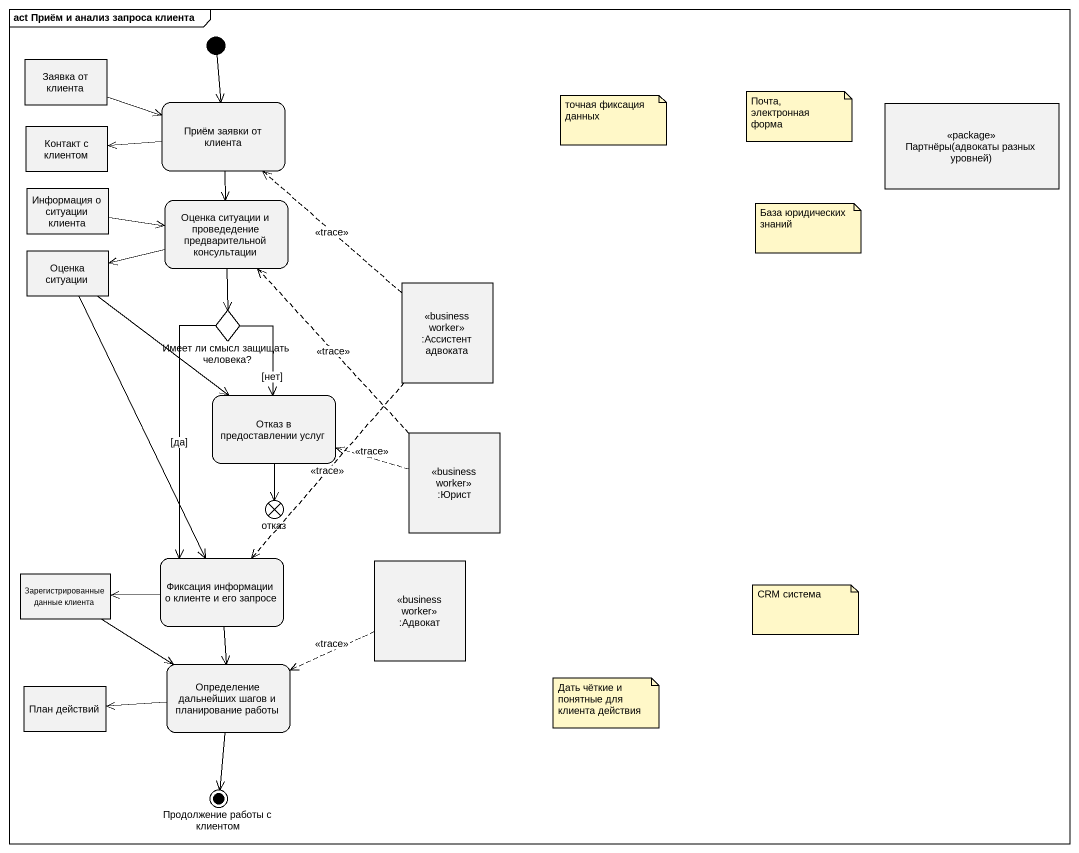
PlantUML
@startuml
mainframe act Приём и анализ запроса клиента
hide empty description
state "Заявка от клиента" as Заявка_от_клиента <<object>>
state "Контакт с клиентом" as Контакт_с_клиентом <<object>>
state "Приём заявки от клиента" as Приём_заявки_от_клиента
state "Партнёры(адвокаты разных уровней)" as Партнёры_адвокаты_разных <<package>>
state "Информация о ситуации клиента" as Информация_о_ситуации <<object>>
state "Оценка ситуации и проведедение предварительной консультации" as Оценка_ситуации_и
state "Оценка ситуации" as Оценка_ситуации <<object>>
state ":Ассистент адвоката" as Ассистент_адвоката <<business worker>>
state "Имеет ли смысл защищать человека?" as Имеет_ли_смысл_защищать <<choice>>
state "Отказ в предоставлении услуг" as Отказ_в_предоставлении_услуг
state ":Юрист" as Юрист <<business worker>>
state отказ <<end>>
state "Зарегистрированные данные клиента" as Зарегистрированные_данные <<object>>
state "Фиксация информации о клиенте и его запросе" as Фиксация_информации_о
state ":Адвокат" as Адвокат <<business worker>>
state "Определение дальнейших шагов и планирование работы" as Определение_дальнейших
state "План действий" as План_действий <<object>>
state "Продолжение работы с клиентом" as Продолжение_работы_с <<end>>
[*] --> Приём_заявки_от_клиента
Заявка_от_клиента -right-> Приём_заявки_от_клиента
Приём_заявки_от_клиента -left-> Контакт_с_клиентом
Приём_заявки_от_клиента --> Оценка_ситуации_и
Информация_о_ситуации -right-> Оценка_ситуации_и
Оценка_ситуации_и -left-> Оценка_ситуации
Оценка_ситуации_и --> Имеет_ли_смысл_защищать
Оценка_ситуации --> Отказ_в_предоставлении_услуг
Оценка_ситуации --> Фиксация_информации_о
Ассистент_адвоката -up[dashed]-> Приём_заявки_от_клиента : <<trace>>
Ассистент_адвоката -[dashed]-> Фиксация_информации_о : <<trace>>
Имеет_ли_смысл_защищать --> Отказ_в_предоставлении_услуг : [нет]
Имеет_ли_смысл_защищать --> Фиксация_информации_о : [да]
Отказ_в_предоставлении_услуг --> отказ
Юрист -up[dashed]-> Оценка_ситуации_и : <<trace>>
Юрист -left[dashed]-> Отказ_в_предоставлении_услуг : <<trace>>
Зарегистрированные_данные --> Определение_дальнейших
Фиксация_информации_о -left-> Зарегистрированные_данные
Фиксация_информации_о --> Определение_дальнейших
Адвокат -left[dashed]-> Определение_дальнейших : <<trace>>
Определение_дальнейших -left-> План_действий
Определение_дальнейших --> Продолжение_работы_с
note as N1
  Почта, электронная форма
end note
note as N2
  точная фиксация данных
end note
note as N3
  База юридических знаний
end note
note as N4
  CRM система
end note
note as N5
  Дать чёткие и понятные для клиента действия
end note
@enduml
